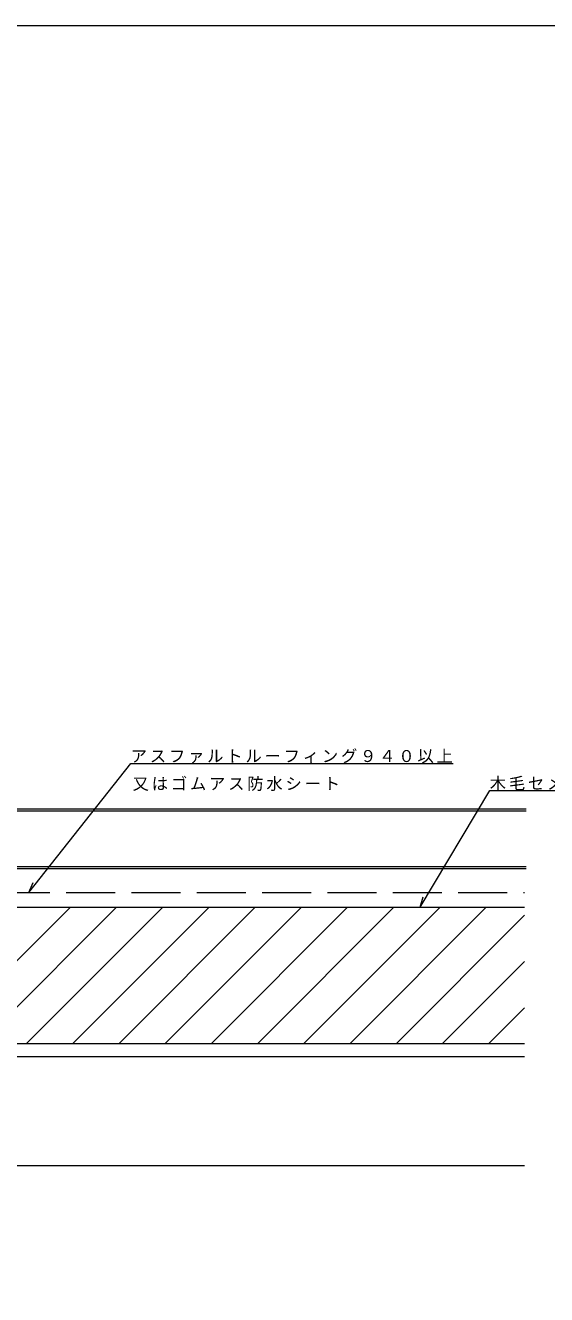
# Model space of a CAD drawing. Units: millimetres, scale not verified. Extents: x -567 to 1761, y -2125 to 401.
# Drawn here: x -210.4 to -114.7, y -694.1 to -460.9 of the extents above; entities that cross this region are included whole.
import ezdxf

# ---------------------------------------------------------------- set-up
doc = ezdxf.new("R2010")
doc.units = ezdxf.units.MM
doc.header["$LTSCALE"] = 3
doc.linetypes.add('DASHED3', pattern=[4, 3, -1])
doc.layers.add('0-0_0', color=7, linetype='Continuous', lineweight=18)
doc.styles.add('ＭＳ ゴシック', font='')
doc.styles.get('ＭＳ ゴシック').set_extended_font_data('MS Gothic')

msp = doc.modelspace()

# ---------------------------------------------------------------- linework, layer by layer
at = {"layer": '0-0_0'}
for p, q in [((-209.727, -620.225), (-191.038, -596.493)), ((-191.038, -596.493), (-131.818, -596.493)), ((-137.869, -622.925), (-125.123, -601.492)), ((-125.123, -601.492), (-84.373, -601.492)), ((-209.727, -620.225), (-208.938, -618.387)), ((-137.869, -622.925), (-137.327, -621)), ((-283.5, -622.925), (-118.739, -622.925)), ((-227.116, -647.925), (-202.116, -622.925)), ((-218.631, -647.925), (-193.631, -622.925)), ((-210.146, -647.925), (-185.146, -622.925)), ((-201.661, -647.925), (-176.661, -622.925)), ((-193.175, -647.925), (-168.175, -622.925)), ((-184.69, -647.925), (-159.69, -622.925)), ((-176.205, -647.925), (-151.205, -622.925)), ((-167.72, -647.925), (-142.72, -622.925)), ((-159.234, -647.925), (-134.234, -622.925)), ((-150.749, -647.925), (-125.749, -622.925)), ((-142.264, -647.925), (-118.739, -624.4)), ((-133.778, -647.925), (-118.739, -632.886)), ((-125.293, -647.925), (-118.739, -641.371)), ((-283.5, -647.925), (-118.739, -647.925))]:
    msp.add_line(p, q, dxfattribs=at)
at = {"layer": '0-0_0', "color": 3}
for p, q in [((-343.238, -604.825), (-118.411, -604.825)), ((-343.238, -615.425), (-118.411, -615.425)), ((-343.238, -615.825), (-118.411, -615.825))]:
    msp.add_line(p, q, dxfattribs=at)
at = {"layer": '0-0_0', "linetype": 'DASHED3'}
msp.add_line((-250.915, -620.225), (-118.739, -620.225), dxfattribs=at)
at = {"layer": '0-0_0', "color": 2}
for p, q in [((-257.297, -650.325), (-118.739, -650.325)), ((-257.297, -670.325), (-118.739, -670.325))]:
    msp.add_line(p, q, dxfattribs=at)
at = {"layer": '0-0_0'}
msp.add_lwpolyline([(-567, -460.95), (567, -460.95), (567, -1262.85), (-567, -1262.85)], close=True, dxfattribs=at)
at = {"layer": '0-0_0', "color": 3}
msp.add_lwpolyline([(-343.238, -604.825), (-343.238, -605.225), (-118.411, -605.225)], dxfattribs=at)

# ---------------------------------------------------------------- texts
at = {"layer": '0-0_0', "char_height": 2.199, "attachment_point": 7, "style": 'ＭＳ ゴシック'}
for s, insert in [('\\T1.17;アスファルトルーフィング９４０以上', (-191.038, -596.493)), ('\\T1.17;又はゴムアス防水シート', (-190.696, -601.573)), ('\\T1.17;木毛セメント板\u3000ｔ＝２５', (-125.123, -601.492))]:
    msp.add_mtext(s, dxfattribs=dict(at, insert=insert))

doc.saveas('drawing.dxf')
